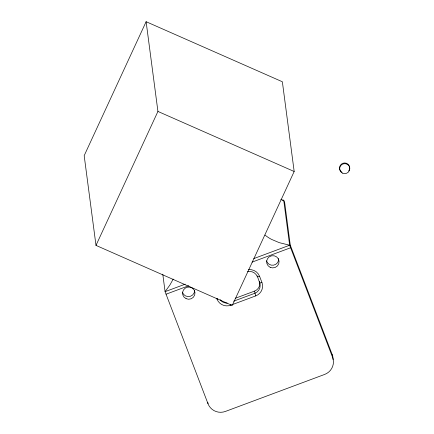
<?xml version="1.0" encoding="UTF-8"?>
<svg xmlns="http://www.w3.org/2000/svg" width="434" height="434" viewBox="0 0 434 434"><rect width="100%" height="100%" fill="white"/><g stroke="black" fill="none" stroke-linecap="round" stroke-linejoin="round"><path stroke-width="0.65" d="M146.117 21.7L84.18 155.66L95.995 245.394L232.239 305.46L294.176 171.501L282.36 81.766L146.117 21.7L157.933 111.435L95.995 245.394M173.204 279.095L169.916 284.986L165.083 291.67L208.011 403.756A13.525 13.259 -7.5 0 0 225.42 411.432L324.665 374.428A13.525 13.259 -7.5 0 0 332.574 357.312L332.227 354.676L290.27 245.118M282.463 200.682L283.722 200.21L284.693 202.743L290.617 247.754L252.046 262.136M185.215 284.167L165.083 291.67L162.783 274.201M253.787 258.599L289.646 245.226L283.722 200.21L280.814 199.645M166.054 294.203L188.817 285.713M235.201 298.321L254.508 291.122A8.317 8.154 -7.5 0 0 259.603 281.292M233.617 301.191L254.791 293.297A8.311 8.148 -7.5 0 0 259.657 282.773L259.478 281.411M217.038 299.145A10.666 10.454 -7.5 0 0 230.763 305.2L231.805 304.814M232.32 304.619L255.68 295.912A10.666 10.454 -7.5 0 0 261.919 282.409L259.586 276.312A10.666 10.454 -7.5 0 0 248.541 269.633M157.933 111.435L294.176 171.501M264.995 235.109L267.344 236.834A43.801 42.939 -7.5 0 0 271.635 239.427L279.236 242.644L289.646 245.226L332.574 357.312M216.74 298.386L217.033 299.145A2.354 0.45 -21 0 0 217.841 298.814M255.68 295.912L254.508 291.122M230.763 305.2L230.459 304.375M257.216 275.856L259.657 282.773A2.354 0.45 -21 0 0 261.919 282.409M207.837 402.437L208.011 403.756M341.894 172.195A5.094 4.996 -7.5 0 1 340.419 165.202A5.094 4.996 -7.5 0 1 347.585 163.884A5.094 4.996 -7.5 0 1 348.724 170.936M332.227 354.676A13.525 13.259 -7.5 0 1 333.09 359.569M247.554 271.668A8.311 8.148 -7.5 0 1 257.319 276.675A2.354 0.45 -21 0 0 259.586 276.312M227.199 303.111A8.311 8.148 -7.5 0 1 220.119 299.628M194.665 290.574A6.239 6.114 -7.5 0 1 182.416 292.153M278.726 258.626A6.239 6.114 -7.5 0 1 266.498 260.801M342.507 173.133A5.094 4.996 -7.5 0 0 349.804 168.235A5.094 4.996 -7.5 0 0 341.867 164.508A5.094 4.996 -7.5 0 0 342.507 173.133M186.099 298.673A6.239 6.114 -7.5 0 0 194.991 292.614A6.239 6.114 -7.5 0 0 185.237 288.116A6.239 6.114 -7.5 0 0 186.099 298.673M270.181 267.322A6.239 6.114 -7.5 0 0 279.073 261.263A6.239 6.114 -7.5 0 0 269.319 256.765A6.239 6.114 -7.5 0 0 270.181 267.322"/></g></svg>
